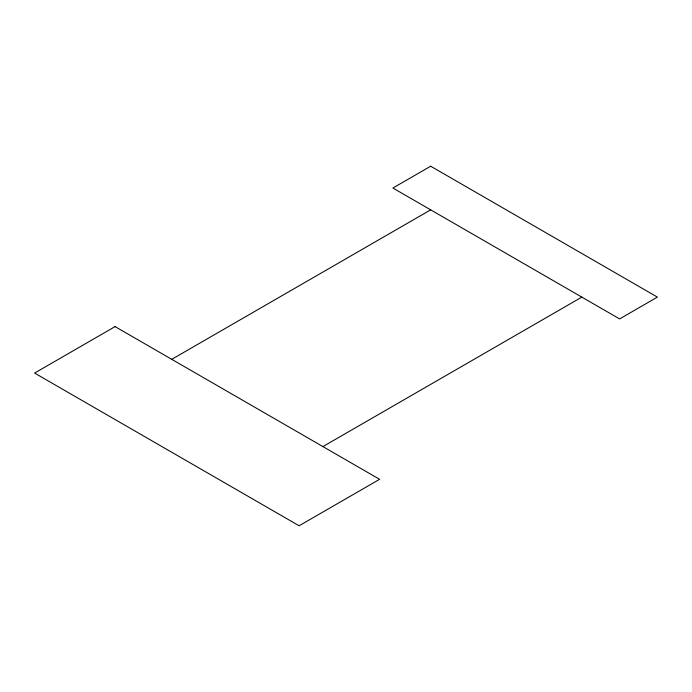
<?xml version="1.0" encoding="UTF-8"?>
<svg xmlns="http://www.w3.org/2000/svg" width="692" height="692" viewBox="0 0 692 692"><rect width="100%" height="100%" fill="white"/><g stroke="black" fill="none" stroke-linecap="round" stroke-linejoin="round"><path stroke-width="1.04" d="M171.763 359.33L430.675 209.849M322.913 446.591L581.825 297.11M115.088 326.607L34.6 373.075L299.108 525.782L379.597 479.314L115.088 326.607M430.675 166.218L392.892 188.034L619.617 318.925L657.4 297.11L430.675 166.218"/></g></svg>
